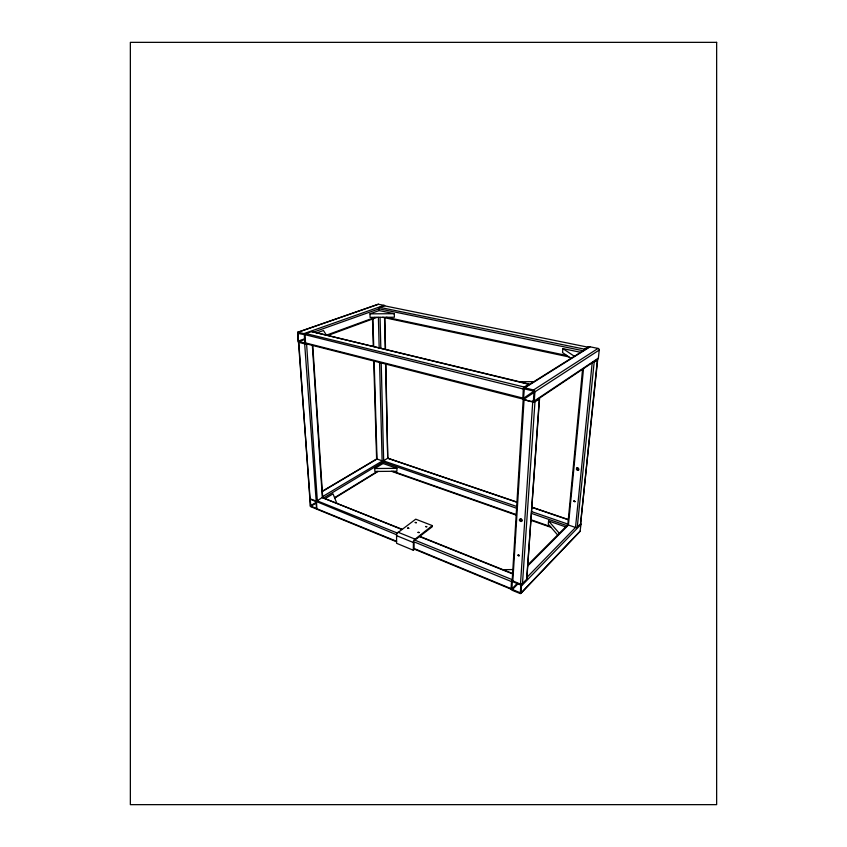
<?xml version="1.0" encoding="UTF-8"?>
<svg xmlns="http://www.w3.org/2000/svg" width="847" height="847" viewBox="0 0 847 847"><rect width="100%" height="100%" fill="white"/><g stroke="black" fill="none" stroke-linecap="round" stroke-linejoin="round"><path stroke-width="1.27" d="M520.789 593.503A1.143 1.143 0 0 1 519.857 593.429L512.255 590.317A1.938 1.938 0 0 1 511.207 589.216A1.376 1.376 0 0 1 511.069 588.623L511.503 581.582L414.045 541.868L414.098 549.629L413.315 550.243L396.576 543.298L396.597 534.446A5.897 5.897 0 0 1 397.127 533.218L415.729 519.179L432.319 525.595L432.309 526.696L414.829 540.142L512.128 579.623M297.848 333.39L304.285 334.618L304.814 343.067L298.525 341.362L297.848 333.39L298.695 333.093M573.811 501.191L574.975 501.742L573.98 500.884M310.87 506.241L310.203 499.232L315.973 501.604L316.534 508.306L310.902 506.262L316.175 503.097M534.023 391.653L533.409 400.758C532.943 402.516 524.166 400.26 523.562 398.259L524.325 388.815L533.885 391.187L523.562 398.259M519.042 555.696L518.671 554.923L518.915 555.643M539.634 398.81L534.288 402.187A4.404 4.404 0 0 1 533.155 402.198L523.277 399.456A2.255 2.255 0 0 1 522.821 398.768L523.308 388.561A3.822 3.822 0 0 1 523.69 387.503L528.877 384.019L311.452 331.558L305.365 333.93A2.054 2.054 0 0 0 305.047 334.66L305.555 342.929A1.08 1.08 0 0 0 305.979 343.734L522.97 399.075M523.192 399.371L512.202 580.417A1.313 1.313 0 0 0 512.848 580.894L521.064 584.388A2.403 2.403 0 0 1 521.508 584.991L521.021 593.281L580.079 531.408L580.957 524.462A1.302 1.302 0 0 0 580.64 523.552M520.27 592.762L511.959 589.332L512.266 581.889M524.049 399.9L512.837 580.915L511.779 580.989L512.255 580.502M520.82 520.926L520.947 518.915M521.614 521.096L521.71 519.603M520.429 592.498L520.778 585.012L512.424 581.614M539.348 398.217L526.813 579.147L521.868 584.123A2.552 2.552 0 0 1 521 584.155L520.482 584.017L532.721 402.113A1.249 1.249 0 0 0 533.748 401.965A1.239 1.239 0 0 0 534.266 400.98L534.902 391.875A1.768 1.768 0 0 0 534.701 390.943A1.768 1.768 0 0 0 533.536 389.98L524.791 387.831L590.084 346.825L598.035 348.424A1.44 1.44 0 0 1 599.231 350.044L598.384 358.112A1.186 1.186 0 0 1 597.866 359.001M522.461 583.816L534.955 401.965M526.643 579.507L539.528 398.895M565.69 526.908L548.56 520.958L548.295 524.177L557.644 534.976M580.693 352.31L562.874 348.615L562.546 352.606L571.047 358.355M576.362 468.942L577.4 467.893M511.821 588.983L517.231 583.424M582.567 369.25L567.818 524.674M583.519 368.614L568.422 525.045L527.755 565.912M574.139 500.958L575.007 501.583M576.934 469.291L577.072 467.925M574.446 501.498L574.52 500.852M577.58 469.884L577.77 467.957M592.191 362.802L575.505 527.48L526.94 577.379M577.241 527.321L594.171 362.188L597.664 359.837L580.523 523.933L576.743 527.565A2.488 2.488 0 0 1 575.854 527.575L568.422 525.045A1.355 1.355 0 0 1 567.818 524.674M580.64 523.7L597.442 359.34M408.783 528.348L407.513 528.295M576.871 467.999L576.733 468.825M576.468 468.931A1.44 1.44 0 0 0 578.236 470.297L578.829 469.429A1.535 1.535 0 0 0 577.4 467.904M512.117 579.888L511.937 580.163A3.79 3.79 0 0 0 511.524 581.391L511.832 580.947M521.201 592.815L580.28 530.953M519.889 592.752L520.45 592.169M521.678 585.722L580.957 524.462M512.297 589.618L518.036 583.752M516.892 502.038L387.757 458.206L385.851 364.115M527.829 564.885L567.861 524.727M316.81 509.068L316.545 501.752A2.16 2.16 0 0 0 316.09 501.043L309.769 498.65L310.108 505.903A2.16 2.16 0 0 0 310.563 506.612L396.544 541.773M518.893 555.971L517.761 555.346L518.618 554.88M516.882 502.25L387.714 458.238L385.597 364.051M588.178 346.921L584.494 349.25A2.393 2.393 0 0 0 584.028 350.235M407.64 528.052L407.809 527.956A1.186 1.186 0 0 1 408.445 527.935L408.794 528.189M413.315 550.243L413.431 541.307A6.236 6.236 0 0 1 413.971 540.058L432.319 525.595M426.687 526.876L425.554 526.643M312.755 345.47L322.675 497.168L317.022 500.958A2.266 2.266 0 0 0 316.693 501.625L396.534 534.722M387.735 458.216L383.405 460.895A2.065 2.065 0 0 0 383.013 461.774L383.035 463.51L374.755 468.529L374.85 471.461L396.936 471.25L396.894 468.317L383.035 463.51M418.09 532.202L419.265 532.414M425.67 526.442L426.835 526.654M419.117 532.647L417.973 532.467M415.284 522.398L416.438 522.588M416.311 522.8L415.157 522.631M305.82 343.575L305.227 343.766M534.288 400.98L598.384 358.112M533.748 401.965L597.866 359.001M532.837 401.224L533.398 400.8M594.171 362.188L593.895 362.304A3.272 3.272 0 0 1 592.815 362.368M534.902 391.875L599.231 350.044M524.102 399.001L533.959 392.585M533.536 389.98L598.035 348.424M309.833 498.608L298.8 342.368L304.666 343.861L316.175 500.863A2.689 2.689 0 0 0 317.022 500.778L397.254 533.017M524.124 389.207L524.822 388.762M523.827 387.968L589.194 346.974M334.554 497.676L377.307 471.44M334.713 498.068L378.069 471.43M325.333 498.523L333.019 493.854L336.746 503.086M310.553 505.723L316.122 502.345M323.723 497.877L383.003 462.06L516.511 508.221M322.633 496.564L382.484 460.874A2.53 2.53 0 0 0 383.342 460.81L516.617 506.453M322.284 491.218L376.756 458.905M322.305 491.514L377.01 459.032L382.124 460.789L379.562 362.505M312.352 345.375L322.358 497.623L402.029 529.248M524.06 387.026L305.862 333.538M317.318 500.662L306.582 343.903M305.121 343.829L305.174 343.797A1.069 1.069 0 0 0 305.523 342.929L522.705 398.037M384.75 305.82A1.112 1.112 0 0 0 384.104 305.333L378.196 304.232L297.763 332.215L297.932 341.362A2.16 2.16 0 0 0 298.345 342.05L298.62 342.283M326.624 335.105L375.02 317.35M327.958 335.423L377.095 317.339M298.409 341.066L304.687 338.758M298.832 341.627L304.74 339.488M317.085 332.797L323.459 330.521L326.317 335.031M369.98 313.845L379.138 310.563L394.31 313.697L394.363 317.233L370.086 317.371L369.98 313.845L394.31 313.697M313.835 332.013L379.085 308.806L583.17 350.753M379.138 310.563L379.107 308.477A1.959 1.959 0 0 1 379.403 307.715L384.284 305.788L588.633 347.323M297.784 332.204L303.946 333.623L384.093 305.344M298.133 332.204L378.535 304.221M311.452 331.558L529.439 384.453M304.994 343.871L304.825 343.903A4.013 4.013 0 0 0 306.138 343.871L306.339 343.84M521.212 521.487L521.996 520.291A1.779 1.779 0 0 0 520.143 518.745L519.359 519.963M502.991 569.682L512.753 569.565M374.755 468.529L396.894 468.317M519.804 381.753L533.906 381.648M379.816 307.376L584.61 349.165M386.306 317.276L566.897 355.549M303.946 333.623L304.497 333.972A2.16 2.16 0 0 1 304.909 334.66L523.255 388.995A1.249 1.249 0 0 1 524.865 387.788M382.643 317.297L568.909 356.915M531.958 507.173L568.146 519.497M531.937 507.374L568.125 519.709M531.641 511.62L567.712 524.039M531.514 513.409L566.939 525.659M392.923 471.281L516.119 514.531M531.058 519.772L550.349 526.548M391.515 471.303L516.088 515.082M531.016 520.333L551.069 527.374M419.763 536.342L512.509 573.493M322.358 497.623L401.753 529.449M419.487 536.553L512.488 573.832M397.984 532.212L414.818 539.031M396.438 535.6L413.262 542.472M396.534 541.265L317.254 508.909M414.088 548.528L511.08 588.633M414.088 549.036L511.186 589.226M562.874 348.615L574.372 356.269M518.491 555.41L518.184 554.901M310.055 498.375L298.493 342.177M548.56 520.958L559.327 533.292M372.913 318.874L373.718 346.476M374.152 361.129L377.01 459.032M372.489 319.033L373.294 346.37M373.728 361.023L376.608 458.661M378.387 317.329L379.17 347.789M380.059 317.318L380.832 348.191M381.203 362.929L383.659 460.673M384.813 317.763L385.523 349.324M384.559 317.71L385.269 349.26M589.279 346.921A1.218 1.218 0 0 1 590.084 346.825M305.873 343.649A1.503 1.503 0 0 1 305.502 343.691M521.212 521.508A1.779 1.779 0 0 1 519.433 519.952M387.937 457.793A1.503 1.503 0 0 1 388.254 458.227M567.215 525.394A3.092 3.092 0 0 1 567.691 524.208M578.702 469.99A1.429 1.429 0 0 1 576.86 468.804M521.9 521.106A1.662 1.662 0 0 1 519.984 519.656M716.647 42.35L130.353 42.35L130.353 804.65L716.647 804.65L716.647 42.35"/></g></svg>
